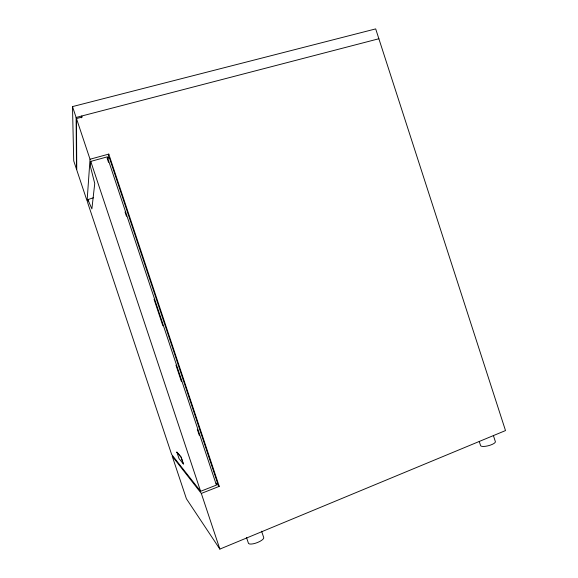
<?xml version="1.0" encoding="UTF-8"?>
<svg xmlns="http://www.w3.org/2000/svg" width="578" height="578" viewBox="0 0 578 578"><rect width="100%" height="100%" fill="white"/><g stroke="black" fill="none" stroke-linecap="round" stroke-linejoin="round"><path stroke-width="0.87" d="M81.65 117.811L81.686 116.019L82.047 117.103L76.477 118.548L76.758 169.983L87.09 200.971L90.031 159.239L76.477 118.548M87.87 199.605L87.646 202.618L171.659 454.518L200.617 491.307L216.432 485.087L107.298 156.855L90.753 161.407L90.378 166.327L94.741 183.522L91.88 208.911L87.87 199.605L93.571 197.719M108.028 158.459L108.78 154.095L90.031 159.239M219.857 549.1L201.317 493.431L172.201 456.143L186.412 498.771L219.857 549.1L505.504 430.574L375.686 28.9L72.496 106.598L73.724 160.886L76.484 169.159L76.115 117.464L72.496 106.598M201.317 493.431L219.228 486.373L108.78 154.095M216.179 483.793L217.566 483.251L109.278 157.476L107.096 158.076L108.519 162.353M183.378 463.982L181.16 457.184L176.861 452.112L181.116 457.205L183.378 463.982L179.028 458.607L176.861 452.112M76.115 117.464L378.872 38.755M216.158 483.092L219.228 486.373M246.503 537.461L248.497 543.45A8.222 2.558 -20.6 0 0 257.831 542.374A8.222 2.558 -20.6 0 0 263.582 537.164L261.603 531.196M125.021 211.981L126.445 216.259M154.037 299.252L162.859 325.782M175.943 365.137L181.347 381.393M197.279 429.31L199.273 435.299M90.753 161.407L200.617 491.307M493.359 435.436L495.411 441.773A7.68 2.146 -14.8 0 1 488.027 445.811A7.68 2.146 -14.8 0 1 480.528 445.414L479.249 441.469"/></g></svg>
